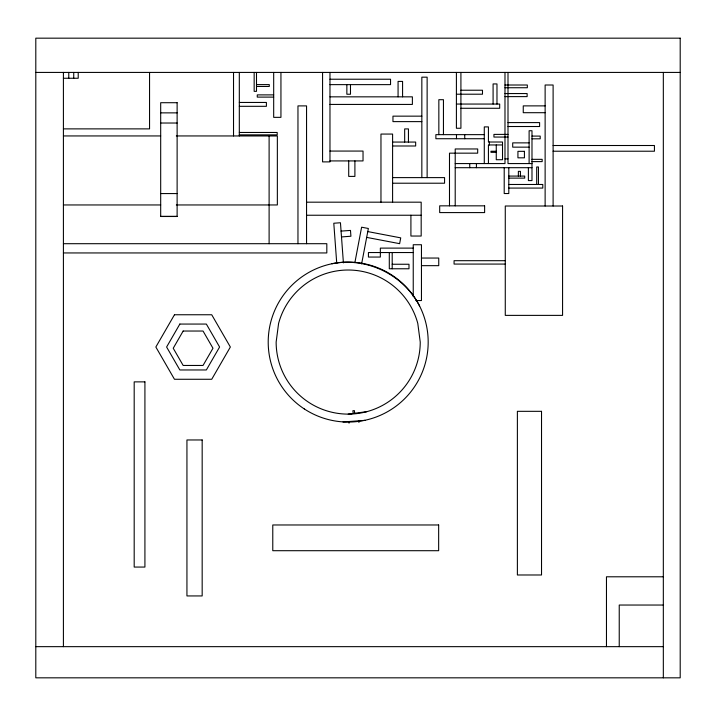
<?xml version="1.0" encoding="UTF-8"?>
<svg xmlns="http://www.w3.org/2000/svg" width="716" height="716" viewBox="0 0 716 716"><rect width="100%" height="100%" fill="white"/><g stroke="black" fill="none" stroke-linecap="round" stroke-linejoin="round"><path stroke-width="1.07" d="M354.876 262.611L361.616 227.205L368.364 228.485L361.616 263.9M348.191 414.116A72.047 72.047 0 0 0 420.238 342.069L417.786 323.426A72.047 72.047 0 0 0 278.596 323.426L276.143 342.069A72.047 72.047 0 0 0 348.191 414.116L366.843 411.664M341.067 231.107L350.491 230.418L350.921 236.235L341.496 236.933M331.947 263.748C366.61 256.758 403.564 274.613 419.639 306.108M343.009 421.975L365.044 420.346M358.895 422.467L359.208 420.784M35.8 72.423L680.2 72.423M63.411 72.907L63.778 72.423M63.411 78.259L78.214 78.259L78.214 72.423M329.978 79.225L390.542 79.225L390.542 84.631L329.978 84.631M256.498 84.604L269.279 84.604L269.279 86.457L256.498 86.457M504.986 85.007L527.334 85.007L527.334 87.737L504.986 87.737M460.916 90.225L482.486 90.225L482.486 94.208L456.405 94.208M504.986 93.563L527.128 93.563L527.128 96.615L504.986 96.615M273.682 94.888L257.259 94.888L257.259 97.108L273.682 97.108M329.978 96.839L412.38 96.839L412.38 104.429L329.978 104.429M239.314 102.451L266.397 102.451L266.397 106.317L239.314 106.317M456.405 104.053L499.687 104.053L499.687 108.277L460.916 108.277M545.127 105.879L523.253 105.879L523.253 112.698L545.127 112.698M160.688 112.868L177.121 112.868M421.84 116.153L392.959 116.153L392.959 121.622L421.84 121.622M508.002 122.597L539.604 122.597L539.604 126.517L508.002 126.517M160.688 123.018L177.121 123.018M63.411 128.88L149.554 128.88L149.554 72.423M239.314 132.469L277.199 132.469L277.199 134.859L239.314 134.859M508.002 134.393L493.933 134.393L493.933 137.06L508.002 137.06M484.285 134.644L435.883 134.644L435.883 138.725L484.285 138.725M63.411 135.942L160.688 135.942M176.315 135.942L277.352 135.968L277.352 204.955L176.315 204.955M531.988 136.094L540.204 136.094L540.204 138.815L531.988 138.815M392.592 142.063L415.665 142.063L415.665 145.992L392.592 145.992M529.115 142.869L512.701 142.869L512.701 147.147L529.115 147.147M502.516 144.954L488.428 144.954L488.428 163.57M553.11 145.509L654.433 145.509L654.433 151.219L553.11 151.219M329.978 151.067L363.03 151.067L363.03 160.921L329.978 160.921M496.26 151.255L490.97 151.255L490.97 152.338L496.26 152.338M504.986 158.871L508.002 158.871M531.988 159.337L542.164 159.337L542.164 161.61L531.988 161.61M455.206 163.57L504.986 163.57L504.986 72.423M531.988 163.57L508.002 163.57L508.002 72.423M455.206 167.696L531.988 167.696M508.799 176.082L524.703 176.082L524.703 178.123L508.799 178.123M392.592 177.613L444.564 177.613L444.564 183.215L392.592 183.215M508.799 184.477L542.791 184.477L542.791 188.075L508.799 188.075M160.688 193.571L177.121 193.571M306.555 202.18L421.178 202.18L421.178 236.038L410.912 236.038L410.912 215.239M63.411 204.955L160.688 204.955M306.555 215.239L421.178 215.239M160.688 216.357L177.121 216.357M63.411 243.7L326.818 243.7L326.818 252.945L63.411 252.945M413.239 248.112L380.348 248.112L380.348 257.053L368.427 257.053L368.427 252.542L413.239 252.542M421.455 258.046L438.747 258.046L438.747 265.663L421.455 265.663M505.272 260.696L454.069 260.696L454.069 264.07L505.272 264.07M392.198 264.249L408.988 264.249L408.988 268.769L389.298 268.769L389.298 252.542M415.871 300.559L421.455 300.559L421.455 244.738L413.239 244.738L413.239 296.684M663.329 576.792L606.47 576.792L606.47 646.655M663.329 605.038L619.233 605.038L619.233 646.638M35.8 646.655L663.329 646.655M367.773 231.581L400.727 237.864L399.626 243.664L366.664 237.39M354.697 413.257L354.348 410.581L352.863 410.778L353.203 413.374L351.082 413.741M343.411 262.897L340.449 222.748L333.79 223.24L336.753 263.39M348.925 421.536L349.041 423.192M663.329 72.423L663.329 677.828M553.11 206.011L553.11 85.007L545.127 85.007L545.127 206.011M538.45 184.477L538.45 166.98L536.696 166.98L536.696 184.477M529.115 163.57L529.115 130.733L531.988 130.733L531.988 180.584L528.39 180.584L528.39 167.696M520.425 176.082L520.425 171.357L518.366 171.357L518.366 176.082M508.799 167.696L508.799 193.535L504.207 193.535L504.207 167.696M496.976 104.053L496.976 83.933L493.091 83.933L493.091 104.053M496.26 144.954L496.26 159.722L502.516 159.722L502.516 142.01L488.428 142.01L488.428 126.902L484.285 126.902L484.285 163.57M489.341 142.01L489.341 144.954M476.417 163.57L476.417 167.696M469.75 163.57L469.75 167.696M464.747 134.644L464.747 138.725M460.916 72.423L460.916 128.254L456.405 128.254L456.405 72.423M456.486 134.644L456.486 138.725M455.206 205.841L455.206 148.964L477.706 148.964L477.67 153.161L449.487 153.161L449.487 205.841M443.446 134.644L443.446 99.694L438.845 99.694L438.845 134.644M427.13 177.613L427.13 77.167L421.84 77.167L421.84 177.613M408.442 142.063L408.442 128.916L404.674 128.916L404.674 142.063M402.58 96.839L402.58 81.409L398.069 81.409L398.069 96.839M392.592 202.18L392.592 134.062L380.966 134.062L380.966 202.18M392.198 252.542L392.198 268.769M354.903 160.921L354.903 176.404L348.71 176.404L348.71 160.921M350.482 84.631L350.482 94.235L346.857 94.235L346.857 84.631M329.978 72.423L329.978 161.888L322.567 161.888L322.567 72.423M306.555 243.7L306.555 105.896L297.963 105.896L297.963 243.7M280.94 72.423L280.94 117.352L273.682 117.352L273.682 72.423M269.109 135.942L269.109 243.7M256.498 72.423L256.498 91.353L254.162 91.353L254.162 72.423M239.314 72.423L239.314 135.942M233.523 72.423L233.523 135.942M73.739 72.423L73.739 78.259M68.772 72.423L68.772 78.259M63.411 72.423L63.411 646.655M174.471 314.754L155.846 347.018L174.471 379.274L211.73 379.274L230.355 347.018L211.73 314.754L174.471 314.754M179.85 324.062L166.604 347.018L179.85 369.966L206.351 369.966L219.597 347.018L206.351 324.062L179.85 324.062M183.162 331.034L173.227 348.245L183.162 365.455L203.04 365.455L212.974 348.245L203.04 331.034L183.162 331.034M680.2 38.172L35.8 38.172L35.8 677.828L680.2 677.828L680.2 38.172M177.121 102.71L160.688 102.71L160.688 216.501L177.121 216.501L177.121 102.71M524.425 151.327L517.928 151.327L517.928 157.824L524.425 157.824L524.425 151.327M484.616 205.841L439.687 205.841L439.687 212.589L484.616 212.589L484.616 205.841M562.57 206.011L505.272 206.011L505.272 315.38L562.57 315.38L562.57 206.011M144.918 381.87L134.187 381.87L134.187 567.063L144.918 567.063L144.918 381.87M541.529 411.324L517.382 411.324L517.382 574.984L541.529 574.984L541.529 411.324M202.172 439.964L186.939 439.964L186.939 595.936L202.172 595.936L202.172 439.964M438.657 524.971L272.778 524.971L272.778 550.702L438.657 550.702L438.657 524.971M304.3 408.943A79.995 79.995 0 0 0 428.052 346.651A79.995 79.995 0 0 0 312.23 270.621A79.995 79.995 0 0 0 304.3 408.943"/></g></svg>
